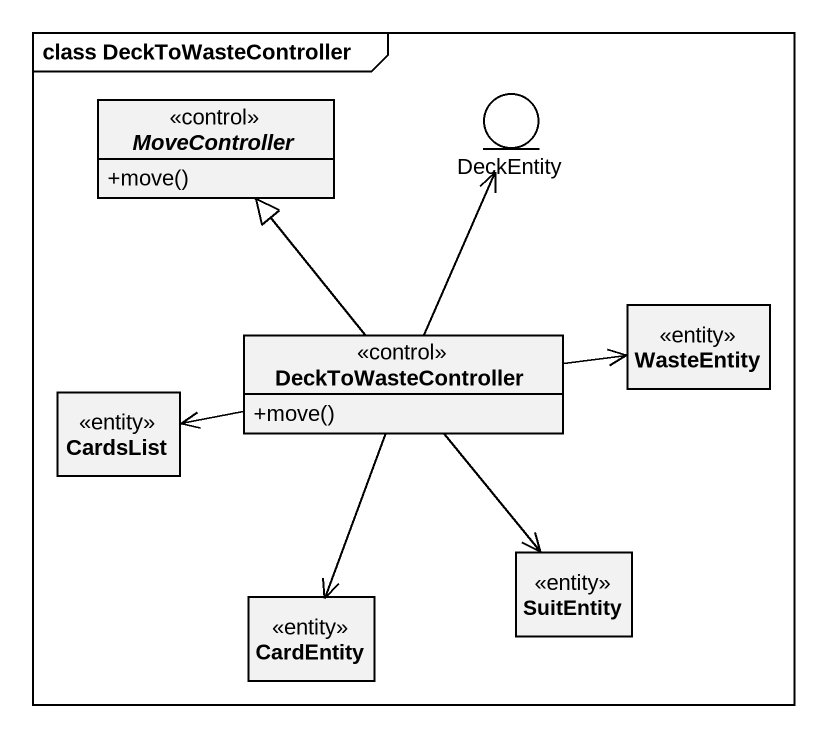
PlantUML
@startuml
mainframe class DeckToWasteController
allowmixing
hide circle
hide empty members
skinparam classAttributeIconSize 0
abstract class MoveController <<control>> {
  +move()
}
entity DeckEntity
class WasteEntity <<entity>>
class CardsList <<entity>>
class DeckToWasteController <<control>> {
  +move()
}
class SuitEntity <<entity>>
class CardEntity <<entity>>
DeckToWasteController -up-|> MoveController
DeckToWasteController -up-> DeckEntity
DeckToWasteController -right-> WasteEntity
DeckToWasteController -left-> CardsList
DeckToWasteController --> SuitEntity
DeckToWasteController --> CardEntity
@enduml
